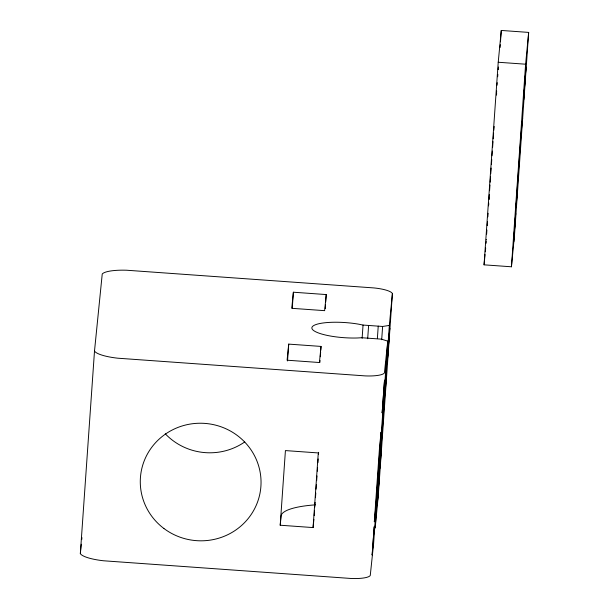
<?xml version="1.0" encoding="UTF-8"?>
<svg xmlns="http://www.w3.org/2000/svg" width="609" height="609" viewBox="0 0 609 609"><rect width="100%" height="100%" fill="white"/><g stroke="black" fill="none" stroke-linecap="round" stroke-linejoin="round"><path stroke-width="0.91" d="M486.271 240.037L486.286 239.444M496.434 94.532L496.662 90.985M498.375 69.297L498.489 67.485M486.629 234.054L486.911 229.943M389.341 325.419L382.619 326.462L363.048 325.061L358.48 324.148A32.947 7.582 4 0 0 311.869 327.787A32.947 7.582 4 0 0 357.095 337.995L361.769 337.744L381.341 339.144L387.766 341.124L373.599 543.7L370.264 575.482A21.597 4.971 4 0 1 350.936 578.466L103.599 560.782A29.125 6.699 4 0 1 80.335 553.611L94.502 351.035L102.236 273.989A29.103 6.699 4 0 1 126.603 270.229L373.941 287.928A21.597 4.971 4 0 1 392.394 293.614L378.227 496.198L375.174 528.003L389.341 325.419L392.394 293.614M287.539 360.97L288.719 344.115L321.034 346.422L320.768 350.175M292.267 308.131L293.378 292.213L326.241 294.566L325.724 302.056M280.209 525.224L285.423 450.584L318.286 452.936L313.072 527.577L280.209 525.224L281.221 515.161A70.56 16.23 4 0 1 315.34 504.853M319.923 362.347L320.052 360.475M320.311 356.729L320.638 352.048M325.259 308.611L325.526 304.865M314.214 515.625L314.541 510.898M314.807 507.122L315.142 502.395M315.47 497.675L315.797 492.947M316.063 489.172L316.391 484.444M316.657 480.668L316.992 475.941M317.319 471.221L317.586 467.446M317.913 462.718L318.18 458.942M318.507 454.215L318.636 452.327M362.119 338.315L363.048 325.061M367.684 338.711L368.612 325.457M377.374 338.452L378.235 326.142M381.691 339.715L382.619 326.462M484.056 264.831L498.223 62.255L501.276 30.45L528.665 32.406L514.498 234.983L511.446 266.788L484.056 264.831L485.046 254.547M497.058 85.237L497.233 82.672M488.715 203.003L488.517 205.842L488.707 203.954M488.981 199.227L489.316 194.507M489.575 190.724L489.971 185.06M490.169 182.22L490.565 176.557M490.763 173.717L491.166 168.054M491.425 164.27L491.76 159.55M492.019 155.767L492.354 151.047M492.612 147.264L493.008 141.6M493.214 138.761L493.61 133.097M487.406 225.307L487.535 223.457M500.08 47.487L500.286 44.647M500.484 41.808L501.276 30.45M511.446 266.788L525.613 64.204L528.665 32.406M487.23 225.376L487.497 221.706M497.667 76.734L497.842 74.382M487.855 216.873L488.136 213.264M498.215 69.495L498.413 66.99M496.518 95.095L496.655 93.428M485.312 251.738L485.67 247.992M486.119 243.318L486.302 241.446M80.335 553.611L81.279 544.218M81.751 539.521L81.941 537.64M293.378 292.213L291.764 308.306L324.627 310.659L326.241 294.566M288.719 344.115L287.098 360.208L319.413 362.522L321.034 346.422M313.072 527.577L313.901 519.34M386.372 379.285L384.858 394.373L379.635 469.006L381.158 453.918M493.83 130.265L494.211 126.489M489.187 199.242L489.37 197.354M522.644 118.07L521.129 133.158L515.907 207.791L517.422 192.703M387.766 341.124L384.424 372.906A21.597 4.971 4 0 1 365.103 375.89L117.765 358.199A29.125 6.699 4 0 1 94.502 351.035M498.223 62.255L525.613 64.204M377.77 495.513A21.597 4.971 4 0 1 378.227 496.198M244.749 441.936A60.405 58.784 5.7 0 1 165.275 433.798M372.175 554.517L372.16 555.111L374.208 526.648L372.175 554.517M382.186 412.232L382.163 412.917L384.523 380.069L382.186 412.232M387.393 360.368L387.377 361.053L389.73 328.205L387.393 360.368M523.664 99.153L523.641 99.838L526.001 66.99L523.664 99.153M377.405 502.608L377.39 503.209L379.415 474.738L377.405 502.608M513.676 241.392L513.653 241.994L515.686 213.523L513.676 241.392M379.552 447.189L374.329 521.822L375.844 506.734L381.067 432.101L379.552 447.189M163.905 528.483A60.405 58.784 5.7 0 0 260.53 490.009A60.405 58.784 5.7 0 0 177.546 427.587A60.405 58.784 5.7 0 0 163.905 528.483"/></g></svg>
